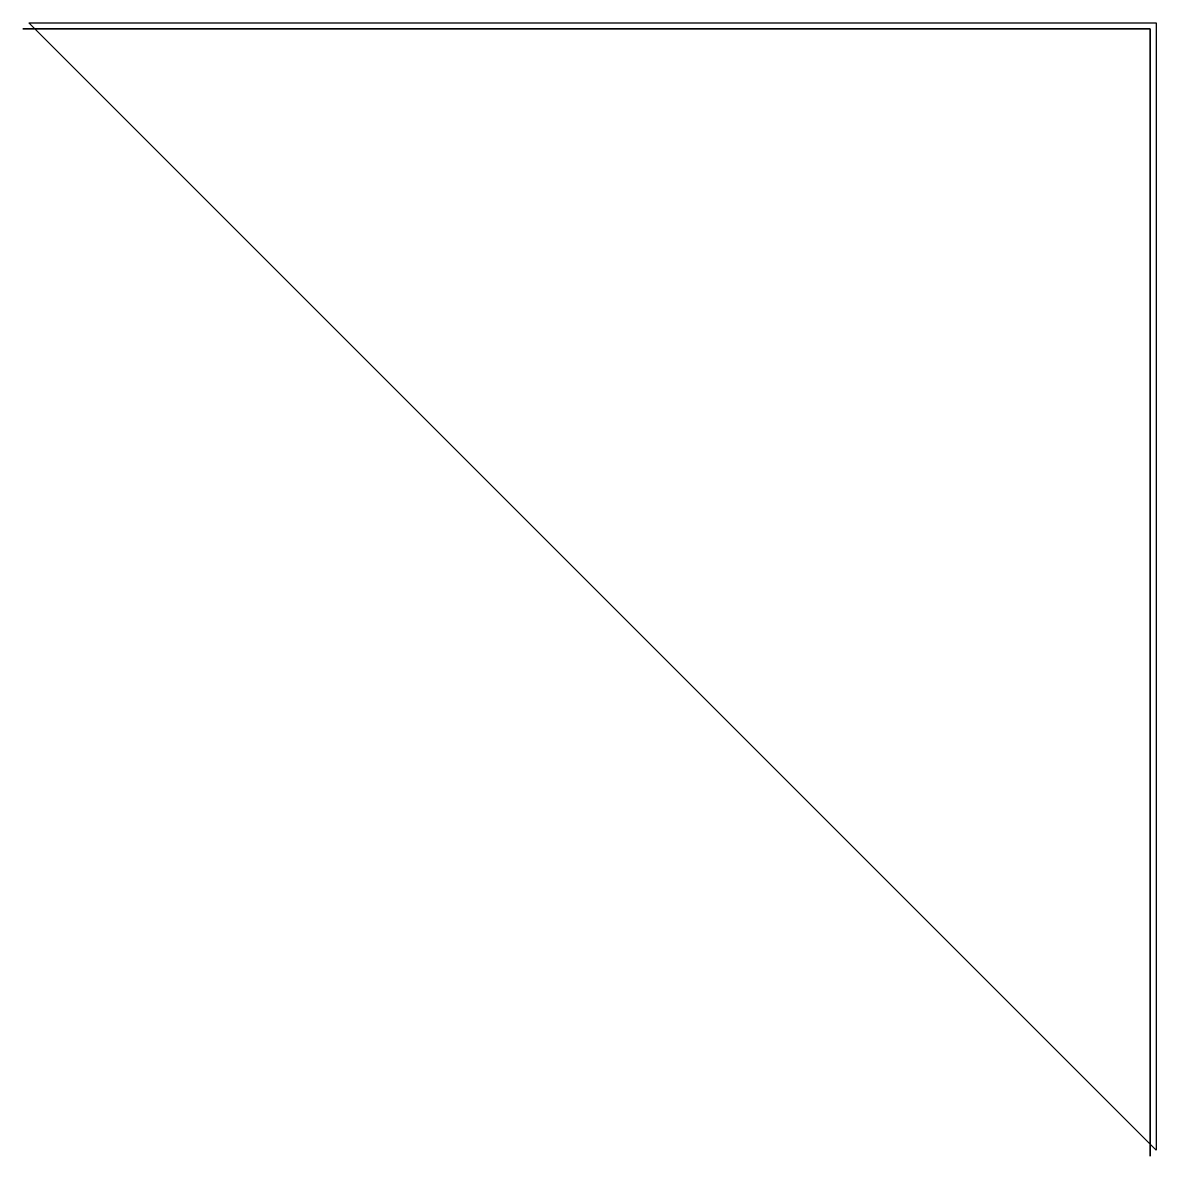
# Model space of a CAD drawing. Header units: metres. Extents: x -2.5 to 2.5, y -2.5 to 2.5.
import ezdxf

# ---------------------------------------------------------------- set-up
doc = ezdxf.new("R2010")
doc.units = ezdxf.units.M

msp = doc.modelspace()

# ---------------------------------------------------------------- linework, layer by layer
at = {"layer": 'TriPyramid'}
for points in [[(2.47291, 2.47291, 2.5), (2.47291, 2.47291, -2.5), (-2.50007, 2.47291, -2.5)], [(2.49993, 2.49993, -2.5), (2.49993, -2.47306, -2.5), (-2.47306, 2.49993, -2.5)], [(2.47291, -2.50007, -2.5), (2.47291, 2.47291, -2.5), (2.47291, 2.47291, 2.5)]]:
    msp.add_3dface(points, dxfattribs=at)

doc.saveas('drawing.dxf')
